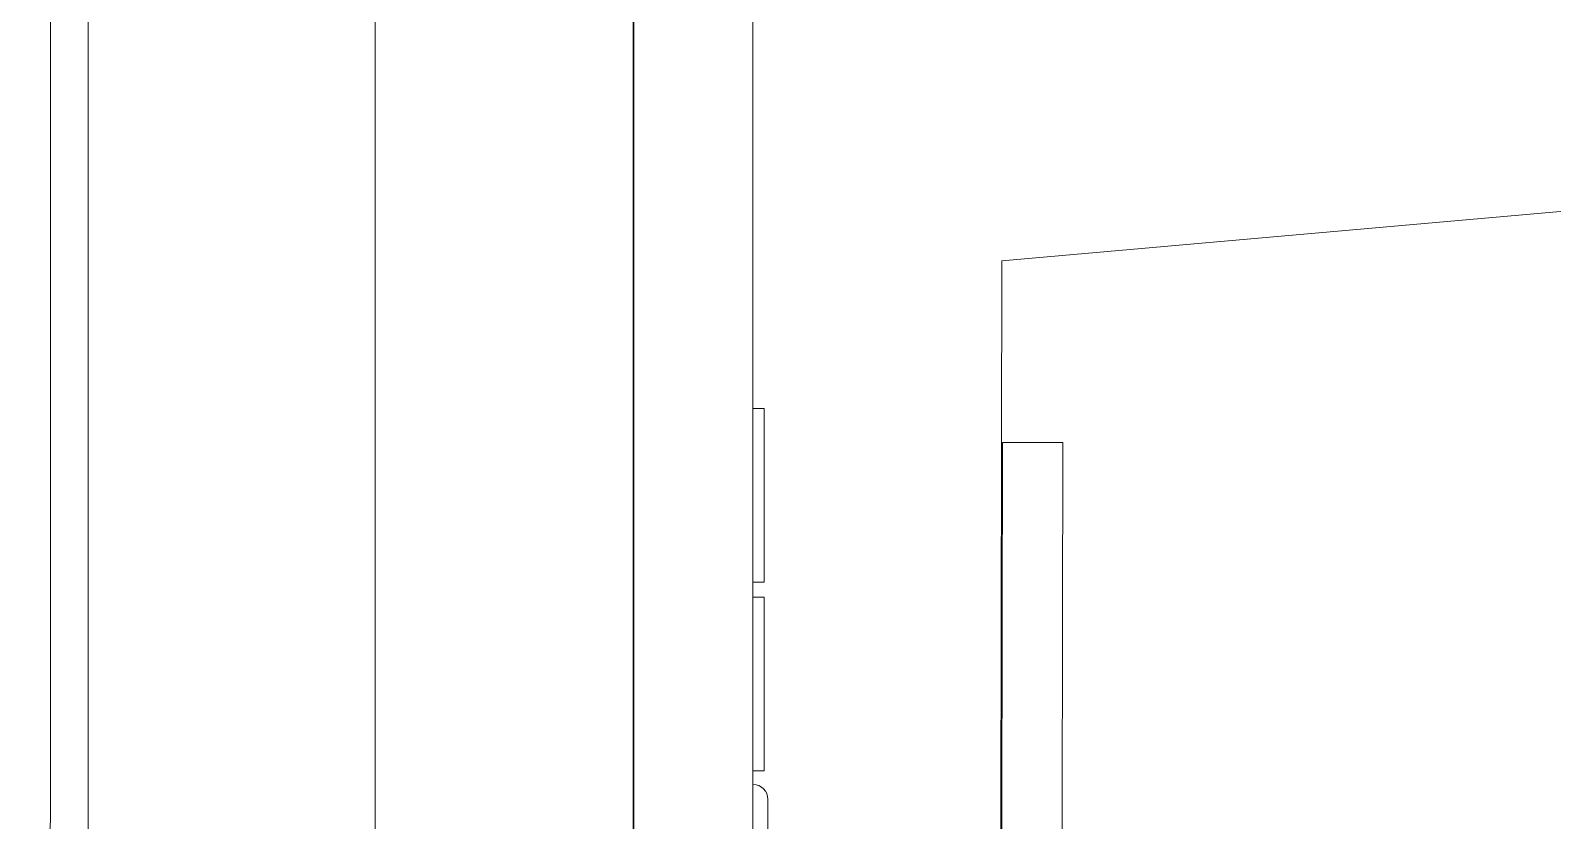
# Model space of a CAD drawing. Header units: millimetres. Extents: x -10496 to -5455, y -188 to 7293.
# Drawn here: x -7492.87 to -7472.71, y 3387.08 to 3397.54 of the extents above; entities that cross this region are included whole.
import ezdxf

# ---------------------------------------------------------------- set-up
doc = ezdxf.new("R2010")
doc.units = ezdxf.units.MM
for name, color, linetype, lineweight in [('00 TEFRİŞ', 252, 'Continuous', 13), ('GJC_duvar', 10, 'Continuous', 30), ('GJC_tefris', 30, 'Continuous', 0), ('GJC_ölçüler', 253, 'Continuous', 5)]:
    doc.layers.add(name, color=color, linetype=linetype, lineweight=lineweight)

# ---------------------------------------------------------------- blocks, each defined once
blk = doc.blocks.new('fgjh')
at = {"layer": 'GJC_tefris', "color": 151, "extrusion": (-0.01667214942452569, 1.525087517426141e-05, 0.9998610099413704)}
for p, q in [((5038006.20500854, 2445223.81705988, 2049.671462316387), (5038022.552736055, 2445223.81705988, 2049.94405195951)), ((5037979.122148855, 2445223.31705988, 2049.219877692526), (5038018.889869427, 2445223.31705988, 2049.882983237262)), ((5038001.255695447, 2445219.51705988, 2049.589000746374), (5038030.276661264, 2445219.51705988, 2050.072909883477)), ((5038030.276659993, 2445214.517059881, 2050.072986127254), (5037967.735353814, 2445214.517059881, 2049.030143180629)), ((5038006.677617421, 2445214.517059881, 2049.679484670434), (5038006.677556503, 2445214.5135694, 2049.679483707882)), ((5038006.854915832, 2445214.517059881, 2049.682441026939), (5038006.854915794, 2445214.367059881, 2049.682443314253)), ((5038009.154596117, 2445214.367059881, 2049.720789257934), (5038009.154596156, 2445214.517059881, 2049.72078697062)), ((5038009.354568358, 2445214.517059881, 2049.724121400505), (5038009.354568319, 2445214.367059881, 2049.724123687819)), ((5038011.654248643, 2445214.367059881, 2049.7624696315), (5038011.654248681, 2445214.517059881, 2049.762467344186)), ((5038006.477614707, 2445214.317059881, 2049.676152782372), (5038005.907780733, 2445214.317059881, 2049.666651104571)), ((5038006.854915794, 2445214.367059881, 2049.682443314253), (5038009.154596117, 2445214.367059881, 2049.720789257934)), ((5038009.354568319, 2445214.367059881, 2049.724123687819), (5038011.654248643, 2445214.367059881, 2049.7624696315))]:
    blk.add_line(p, q, dxfattribs=at)
at = {"layer": 'GJC_tefris', "color": 151, "elevation": 2049.551707446506}
blk.add_lwpolyline([(5037984.411602098, 2445211.272081491), (5038013.611553238, 2445211.218663755), (5038016.256785847, 2445181.27847552), (5038015.790393333, 2445177.785265772), (5038015.324000819, 2445174.292056025), (5038013.969391032, 2445171.038585778), (5038013.239257337, 2445169.284967666), (5038010.921125554, 2445165.586241114), (5038010.921125554, 2445165.586241114), (5038007.823791926, 2445162.314360802), (5038006.42011399, 2445161.241354907), (5038004.609889191, 2445160.495412069), (5038000.858057292, 2445159.497464433), (5037998.916450194, 2445159.245459635), (5037996.975778112, 2445159.504566588), (5037995.03510603, 2445159.76367354), (5037991.420139089, 2445161.268795524), (5037990.020396401, 2445162.346929934), (5037988.620653712, 2445163.425064343), (5037986.935054473, 2445165.630120694), (5037985.249455233, 2445167.835177045)], dxfattribs=at)
at = {"layer": 'GJC_tefris', "color": 151, "elevation": 2049.5516147277}
blk.add_lwpolyline([(5037986.806026483, 2445211.255585141), (5038011.205985654, 2445211.210948403), (5038011.204522154, 2445210.410949741), (5037986.804562983, 2445210.455586479)], close=True, dxfattribs=at)
at = {"layer": 'GJC_tefris', "color": 151, "extrusion": (-0.01667214942452569, 1.525087517426141e-05, 0.9998610099413704)}
for centre, radius, start, end in [((-2449701.809735973, 5035094.495040905, -81907.7138700232), 129.6999999974311, 176.8701235600357, 183.23468466208), ((-2449822.016520359, 5035101.857746445, -81907.71387002319), 0.2000000000000004, 0.05240410685350697, 89.05240411813986)]:
    blk.add_arc(centre, radius, start, end, dxfattribs=at)
blk = doc.blocks.new('rölöveteyit')
at = {"layer": 'GJC_duvar'}
blk.add_lwpolyline([(31617.04087464232, -28165.67584247625), (31617.04087464232, -28365.67584247625)], dxfattribs=at)
blk = doc.blocks.new('new ytong')
at = {"layer": '00 TEFRİŞ', "color": 8}
blk.add_line((-19093.33771532821, 3825.56202836756), (-19093.33771532821, 2635.562037549003), dxfattribs=at)
at = {"layer": 'GJC_duvar'}
blk.add_lwpolyline([(-19093.33771532821, 3825.56202836756), (-19093.33771532821, 2635.562037549003)], dxfattribs=at)
at = {"layer": 'GJC_ölçüler', "color": 51, "lineweight": 30, "true_color": 0xf8f6b0}
blk.add_lwpolyline([(-19093.33771532821, 3815.56202836756), (-18813.33771532821, 3815.56202836756), (-18813.33771532821, 3339.394621128583), (-19093.33771532821, 3339.394621128583)], close=True, dxfattribs=at)

msp = doc.modelspace()

# ---------------------------------------------------------------- linework, layer by layer
at = {"layer": 'GJC_duvar'}
msp.add_line((-7484.88246870233, 3564.298207692242), (-7484.88246870233, 2374.298216873685), dxfattribs=at)

# ---------------------------------------------------------------- block references
at = {"rotation": 90}
msp.add_blockref('fgjh', (2437731.216854233, -5034619.119305481, -1763.716172823757), dxfattribs=at)

# ---------------------------------------------------------------- next in the draw order: block references
at = {"layer": 'GJC_ölçüler'}
msp.add_blockref('rölöveteyit', (-39101.92334334465, 31729.9740501685), dxfattribs=at)

# ---------------------------------------------------------------- next in the draw order: block references
at = {"layer": 'GJC_duvar', "color": 41, "true_color": 0xf4ee51}
msp.add_blockref('new ytong', (11608.45524662588, -261.2638206753181), dxfattribs=at)

doc.saveas('drawing.dxf')
